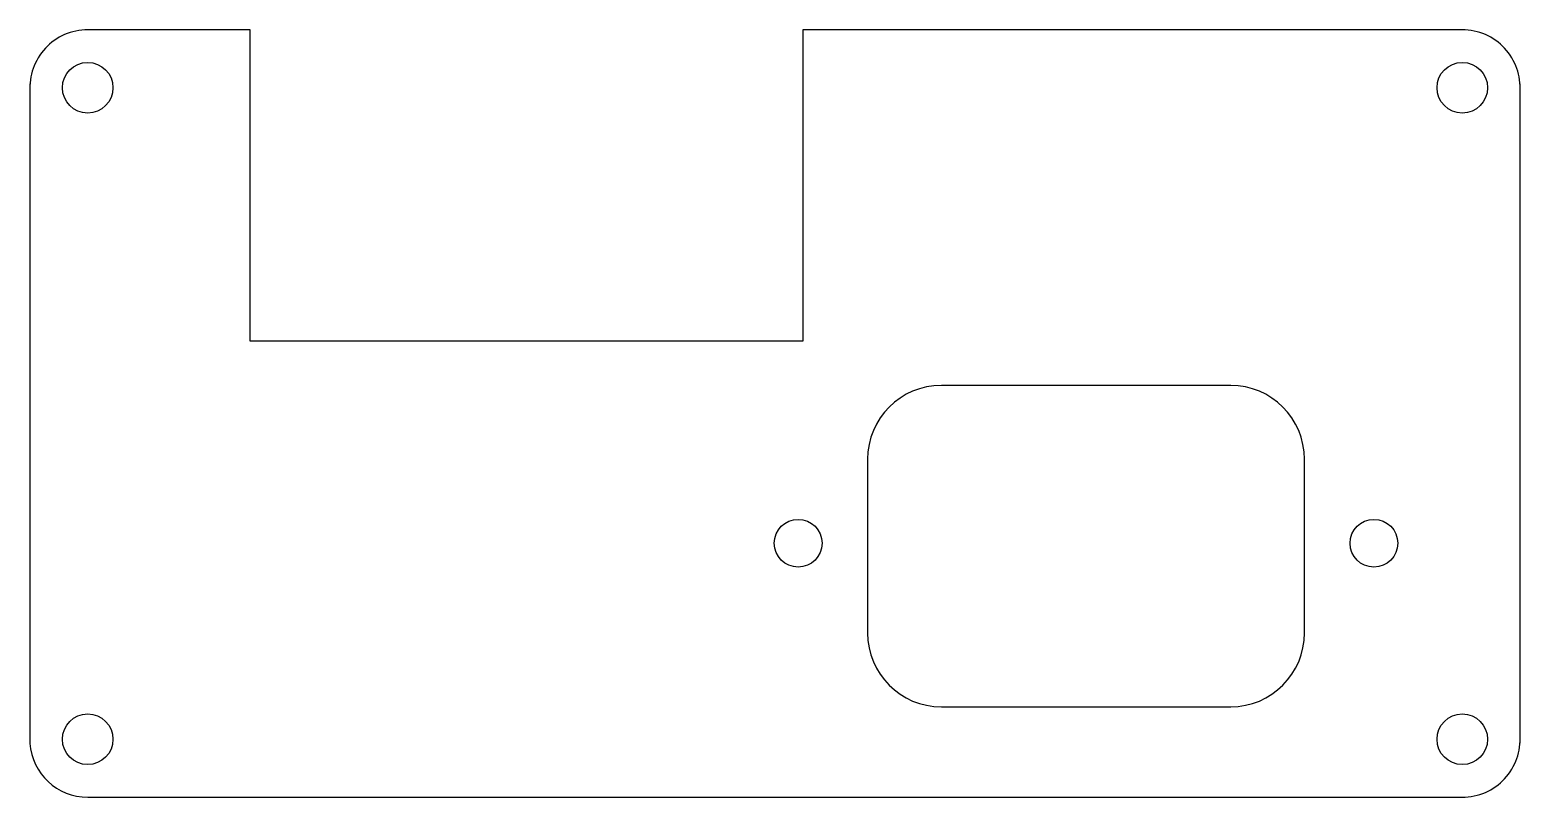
# Model space of a CAD drawing. Header units: millimetres. Extents: x 0 to 103, y 0 to 53.
import ezdxf

# ---------------------------------------------------------------- set-up
doc = ezdxf.new("R2010")
doc.units = ezdxf.units.MM

msp = doc.modelspace()

# ---------------------------------------------------------------- linework, layer by layer
for p, q in [((7.64, 53), (3.99, 53)), ((15.23, 53), (7.64, 53)), ((99.01, 53), (53.43, 53)), ((0, 49.28), (0, 3.72)), ((103, 3.72), (103, 49.28)), ((83, 28.44), (63, 28.44)), ((57.9, 23.34), (57.9, 11.34)), ((88.1, 11.34), (88.1, 23.34)), ((63, 6.24), (83, 6.24)), ((3.99, 0), (99.01, 0))]:
    msp.add_line(p, q)
at = {"linetype": 'Continuous'}
for p, q in [((15.23, 31.5), (15.23, 53)), ((53.43, 53), (53.43, 31.5)), ((53.43, 31.5), (15.23, 31.5))]:
    msp.add_line(p, q, dxfattribs=at)
for centre, radius in [((3.99, 49), 1.75), ((99.01, 49), 1.75), ((53.1, 17.54), 1.65), ((92.9, 17.54), 1.65), ((3.99, 4), 1.75), ((99.01, 4), 1.75)]:
    msp.add_circle(centre, radius)
for centre, radius, start, end in [((3.99, 49), 4, 90, 184.0523), ((99.01, 49), 4, 355.9477, 90), ((63, 23.34), 5.1, 90, 180), ((83, 23.34), 5.1, 0, 90), ((63, 11.34), 5.1, 180, 270), ((83, 11.34), 5.1, 270, 0), ((99.01, 4), 4, 270, 4.0523), ((3.99, 4), 4, 184.0523, 270)]:
    msp.add_arc(centre, radius, start, end)

doc.saveas('drawing.dxf')
